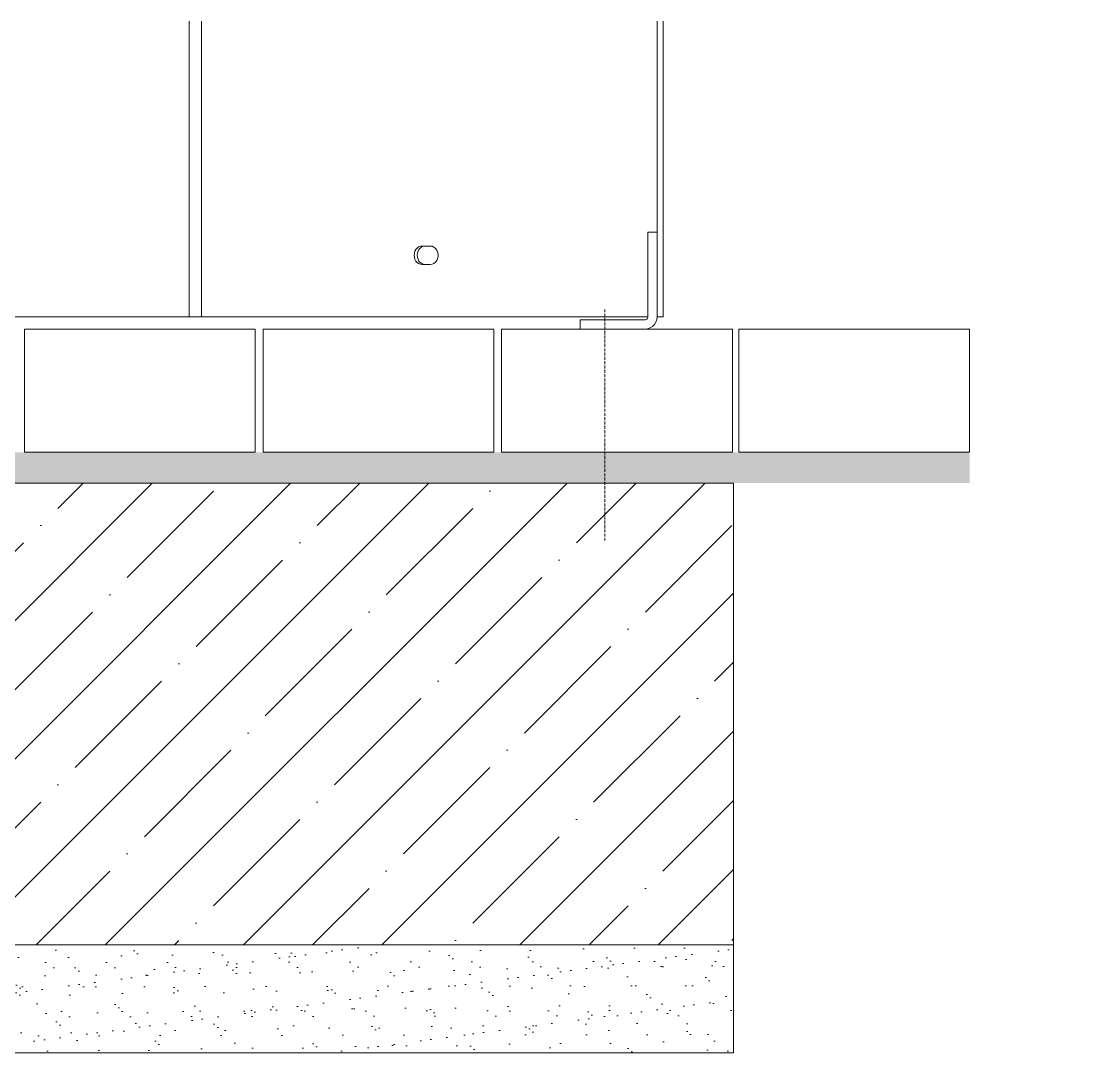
# Model space of a CAD drawing. Header units: millimetres. Extents: x 25115 to 31055, y 5999 to 10199.
# Drawn here: x 27594 to 28286, y 7885 to 8555 of the extents above; entities that cross this region are included whole.
import ezdxf

# ---------------------------------------------------------------- set-up
doc = ezdxf.new("R2010")
doc.units = ezdxf.units.MM
doc.header["$LTSCALE"] = 0.3
doc.linetypes.add('ACAD_ISO10W100', pattern=[18.5, 12, -3, 0.5, -3])
doc.layers.add('OSY', color=7, linetype='ACAD_ISO10W100', lineweight=15)
doc.layers.add('Visible', color=7, linetype='Continuous', lineweight=18)
doc.layers.add('SRAFY', color=7, linetype='Continuous', lineweight=9, true_color=0x5b5b5b)

msp = doc.modelspace()

# ---------------------------------------------------------------- hatches: boundary and pattern name
at = {"layer": 'SRAFY'}
h = msp.add_hatch(dxfattribs=at)
h.set_pattern_fill('AR-SAND', color=256, scale=0.5, style=0)
h.set_pattern_definition([(37.5, (2639.349, 3207.029), (-0.800016, 24.470662), [0, -19.304, 0, -21.59, 0, -20.6375]), (7.5, (2639.35, 3207.03), (22.476164, 35.841255), [0, -10.414, 0, -17.399, 0, -6.6675]), (327.5, (2623.728, 3207.029), (39.549619, 0.07186), [0, -6.35, 0, -22.86, 0, -29.845]), (317.5, (2623.728, 3207.03), (38.177823, 11.146466), [0, -3.175, 0, -14.986, 0, -17.145])])
h.paths.add_polyline_path([(27198.2, 8274.87), (27282.66, 8274.87), (27282.66, 8254.87), (27132.66, 8254.87), (27287.37, 8254.87), (27287.37, 8274.87), (27193.2, 8274.87)])
h.paths.add_polyline_path([(27282.66, 8274.87), (27348.2, 8274.87), (27353.2, 8274.87), (27503.2, 8274.87), (27508.2, 8274.87), (27658.2, 8274.87), (27663.2, 8274.87), (27813.2, 8274.87), (27818.2, 8274.87), (27968.2, 8274.87), (27972.23, 8274.87), (28122.23, 8274.87), (28127.23, 8274.87), (28277.23, 8274.87), (28135.43, 8274.87), (28135.04, 8274.87), (28285.82, 8274.87), (28210.43, 8274.87), (28210.43, 8254.87), (27432.66, 8254.87), (27282.66, 8254.87)])
h = msp.add_hatch(dxfattribs=at)
h.set_pattern_fill('ANSI35', color=8, scale=10, style=0)
h.set_pattern_definition([(45, (2956.124, 2839.05), (-44.90128, 44.90128), []), (45, (3001.026, 2839.05), (-44.90128, 44.90128), [79.375, -15.875, 0, -15.875])])
h.paths.add_polyline_path([(27357.13, 8254.87), (28057.13, 8254.87), (28057.13, 7954.87), (27357.13, 7954.87)])
h = msp.add_hatch(dxfattribs=at)
h.set_pattern_fill('AR-SAND', color=8, scale=0.5, style=0)
h.set_pattern_definition([(37.5, (2956.124, 2839.053), (-0.800016, 24.470662), [0, -19.304, 0, -21.59, 0, -20.6375]), (7.5, (2956.124, 2839.053), (22.476164, 35.841255), [0, -10.414, 0, -17.399, 0, -6.6675]), (327.5, (2940.503, 2839.053), (39.549619, 0.07186), [0, -6.35, 0, -22.86, 0, -29.845]), (317.5, (2940.503, 2839.053), (38.177823, 11.146466), [0, -3.175, 0, -14.986, 0, -17.145])])
h.paths.add_polyline_path([(27357.13, 7954.87), (28057.13, 7954.87), (28057.13, 7884.87), (27357.13, 7884.87)])

# ---------------------------------------------------------------- linework, layer by layer
at = {"layer": 'OSY', "ltscale": 0.5}
msp.add_line((27973.37, 8367.62), (27973.37, 8217.62), dxfattribs=at)
at = {"layer": 'SRAFY', "linetype": 'Continuous'}
for p, q in [((27746.4, 8354.87), (27596.4, 8354.87)), ((27596.4, 8354.87), (27596.4, 8274.87)), ((27746.4, 8274.87), (27746.4, 8354.87)), ((27901.4, 8354.87), (27751.4, 8354.87)), ((27751.4, 8354.87), (27751.4, 8274.87)), ((27901.4, 8274.87), (27901.4, 8354.87)), ((28056.4, 8354.87), (27906.4, 8354.87)), ((27906.4, 8354.87), (27906.4, 8274.87)), ((28056.4, 8274.87), (28056.4, 8354.87)), ((28210.43, 8354.87), (28060.43, 8354.87)), ((28060.43, 8354.87), (28060.43, 8274.87)), ((28210.43, 8274.87), (28210.43, 8354.87)), ((27596.4, 8274.87), (27746.4, 8274.87)), ((27751.4, 8274.87), (27901.4, 8274.87)), ((27906.4, 8274.87), (28056.4, 8274.87)), ((28060.43, 8274.87), (28210.43, 8274.87))]:
    msp.add_line(p, q, dxfattribs=at)
at = {"layer": 'SRAFY'}
for points in [[(27357.13, 8254.87), (28057.13, 8254.87), (28057.13, 7954.87), (27357.13, 7954.87)], [(27357.13, 7954.87), (28057.13, 7954.87), (28057.13, 7884.87), (27357.13, 7884.87)]]:
    msp.add_lwpolyline(points, close=True, dxfattribs=at)
at = {"layer": 'Visible'}
for p, q in [((27703.35, 8362.85), (27703.35, 8554.87)), ((27711.37, 8362.85), (27711.37, 8554.87))]:
    msp.add_line(p, q, dxfattribs=at)
at = {"layer": 'Visible', "color": 0}
for p, q in [((28007.37, 8554.87), (28007.37, 8412.85)), ((28007.37, 8554.87), (28007.37, 8382.87)), ((28011.37, 8554.87), (28011.37, 8382.87)), ((28001.37, 8417.87), (28007.37, 8417.87)), ((28001.37, 8417.73), (28001.37, 8417.87)), ((28001.37, 8417.37), (28001.37, 8417.73)), ((28001.37, 8416.77), (28001.37, 8417.37)), ((28001.37, 8416.01), (28001.37, 8416.77)), ((28001.37, 8415.03), (28001.37, 8416.01)), ((28001.37, 8413.99), (28001.37, 8415.03)), ((27851.53, 8407.57), (27852.51, 8408.29)), ((27852.51, 8408.29), (27853.61, 8408.73)), ((27853.53, 8407.57), (27854.53, 8408.29)), ((27853.61, 8408.73), (27854.77, 8408.87)), ((27854.53, 8408.29), (27855.61, 8408.73)), ((27854.77, 8408.87), (27859.97, 8408.87)), ((27855.61, 8408.73), (27856.77, 8408.87)), ((27859.97, 8408.87), (27861.21, 8408.69)), ((27861.21, 8408.69), (27862.39, 8408.17)), ((27862.39, 8408.17), (27863.41, 8407.37)), ((28001.37, 8412.85), (28001.37, 8413.99)), ((28001.37, 8412.85), (28001.37, 8362.85)), ((27849.57, 8402.87), (27849.71, 8404.21)), ((27849.71, 8401.53), (27849.57, 8402.87)), ((27849.71, 8404.21), (27850.09, 8405.47)), ((27850.09, 8400.27), (27849.71, 8401.53)), ((27850.09, 8405.47), (27850.69, 8406.61)), ((27850.69, 8406.61), (27851.53, 8407.57)), ((27851.57, 8402.87), (27851.71, 8404.21)), ((27851.71, 8401.53), (27851.57, 8402.87)), ((27851.71, 8404.21), (27852.11, 8405.47)), ((27852.11, 8400.27), (27851.71, 8401.53)), ((27852.11, 8405.47), (27852.71, 8406.61)), ((27852.71, 8406.61), (27853.53, 8407.57)), ((27863.41, 8407.37), (27864.25, 8406.27)), ((27864.25, 8406.27), (27864.83, 8405.01)), ((27864.83, 8405.01), (27865.13, 8403.59)), ((27865.13, 8402.13), (27864.83, 8400.73)), ((27865.13, 8403.59), (27865.13, 8402.13)), ((27850.69, 8399.13), (27850.09, 8400.27)), ((27851.53, 8398.17), (27850.69, 8399.13)), ((27852.51, 8397.49), (27851.53, 8398.17)), ((27852.71, 8399.13), (27852.11, 8400.27)), ((27853.61, 8397.01), (27852.51, 8397.49)), ((27853.53, 8398.17), (27852.71, 8399.13)), ((27854.53, 8397.49), (27853.53, 8398.17)), ((27854.77, 8396.87), (27853.61, 8397.01)), ((27855.61, 8397.01), (27854.53, 8397.49)), ((27859.97, 8396.87), (27854.77, 8396.87)), ((27856.77, 8396.87), (27855.61, 8397.01)), ((27861.21, 8397.03), (27859.97, 8396.87)), ((27862.39, 8397.55), (27861.21, 8397.03)), ((27863.41, 8398.39), (27862.39, 8397.55)), ((27864.25, 8399.47), (27863.41, 8398.39)), ((27864.83, 8400.73), (27864.25, 8399.47)), ((28007.37, 8378.43), (28007.37, 8382.87)), ((28007.37, 8382.87), (28007.37, 8363.39)), ((28011.37, 8382.87), (28011.37, 8378.43)), ((28007.37, 8374.19), (28007.37, 8378.43)), ((28007.37, 8370.41), (28007.37, 8374.19)), ((28011.37, 8378.43), (28011.37, 8374.19)), ((28011.37, 8374.19), (28011.37, 8370.41)), ((28007.37, 8367.25), (28007.37, 8370.41)), ((28007.37, 8364.85), (28007.37, 8367.25)), ((28011.37, 8370.41), (28011.37, 8367.25)), ((28011.37, 8367.25), (28011.37, 8364.85)), ((27413.37, 8362.85), (27703.35, 8362.85)), ((27703.35, 8362.85), (27704.91, 8362.85)), ((27704.91, 8362.85), (27706.53, 8362.85)), ((27706.53, 8362.85), (27708.21, 8362.85)), ((27708.21, 8362.85), (27709.83, 8362.85)), ((27709.83, 8362.85), (27711.37, 8362.85)), ((27711.37, 8362.85), (28001.37, 8362.85)), ((27957.35, 8360.87), (27957.35, 8354.87)), ((27957.35, 8360.87), (27957.89, 8360.87)), ((27957.89, 8360.87), (27959.35, 8360.87)), ((27959.35, 8360.87), (27961.75, 8360.87)), ((27961.75, 8360.87), (27964.91, 8360.87)), ((27964.91, 8360.87), (27968.69, 8360.87)), ((27968.69, 8360.87), (27972.93, 8360.87)), ((27972.93, 8360.87), (27977.37, 8360.87)), ((27977.37, 8360.87), (27999.37, 8360.87)), ((27999.37, 8360.87), (27999.83, 8360.93)), ((27999.83, 8360.93), (28000.25, 8361.07)), ((28000.25, 8361.07), (28000.63, 8361.33)), ((28000.63, 8361.33), (28000.93, 8361.63)), ((28000.93, 8361.63), (28001.17, 8362.01)), ((28001.17, 8362.01), (28001.31, 8362.43)), ((28001.31, 8362.43), (28001.37, 8362.85)), ((28006.59, 8359.39), (28007.17, 8361.09)), ((28007.17, 8361.09), (28007.37, 8362.85)), ((28007.37, 8363.39), (28007.37, 8364.85)), ((28007.37, 8362.85), (28007.37, 8363.39)), ((28011.37, 8362.85), (28007.37, 8362.85)), ((28011.37, 8364.85), (28011.37, 8363.39)), ((28011.37, 8363.39), (28011.37, 8362.85)), ((27957.89, 8354.87), (27957.35, 8354.87)), ((27959.35, 8354.87), (27957.89, 8354.87)), ((27961.75, 8354.87), (27959.35, 8354.87)), ((27964.91, 8354.87), (27961.75, 8354.87)), ((27968.69, 8354.87), (27964.91, 8354.87)), ((27972.93, 8354.87), (27968.69, 8354.87)), ((27977.37, 8354.87), (27972.93, 8354.87)), ((27977.37, 8354.87), (27999.37, 8354.87)), ((27999.37, 8354.87), (28001.15, 8355.07)), ((28001.15, 8355.07), (28002.83, 8355.67)), ((28002.83, 8355.67), (28004.35, 8356.61)), ((28004.35, 8356.61), (28005.61, 8357.87)), ((28005.61, 8357.87), (28006.59, 8359.39))]:
    msp.add_line(p, q, dxfattribs=at)

doc.saveas('drawing.dxf')
